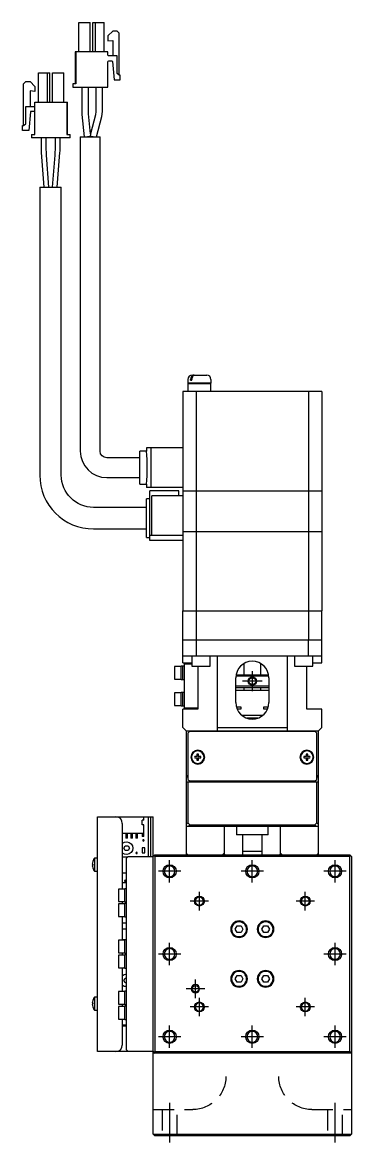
# Model space of a CAD drawing. Extents: x 0 to 932, y -8 to 779.
# Drawn here: x 354.7 to 454.2, y 8 to 346.6 of the extents above; entities that cross this region are included whole.
import ezdxf

# ---------------------------------------------------------------- set-up
doc = ezdxf.new("R2010")
doc.units = 0
doc.header["$LTSCALE"] = 0.5
doc.linetypes.add('CENTER', pattern=[50.8, 31.75, -6.35, 6.35, -6.35])
doc.linetypes.add('DASHED', pattern=[19.05, 12.7, -6.35])
for name, color, linetype in [('MSM_CENTER', 1, 'CENTER'), ('MSM_CONTINUOUS', 7, 'CONTINUOUS'), ('MSM_DASHED', 4, 'DASHED'), ('MSM_NARROW', 5, 'CONTINUOUS')]:
    doc.layers.add(name, color=color, linetype=linetype)

msp = doc.modelspace()

# ---------------------------------------------------------------- linework, layer by layer
at = {"layer": 'MSM_CENTER'}
for p, q in [((424.15, 150.5), (424.15, 144.5)), ((427.15, 147.5), (421.15, 147.5)), ((399.15, 86.6), (399.15, 93.4)), ((424.15, 86.6), (424.15, 93.4)), ((449.15, 86.6), (449.15, 93.4)), ((402.55, 90), (395.75, 90)), ((427.55, 90), (420.75, 90)), ((452.55, 90), (445.75, 90)), ((408.15, 78.2), (408.15, 83.8)), ((440.15, 78.2), (440.15, 83.8)), ((410.95, 81), (405.35, 81)), ((442.95, 81), (437.35, 81)), ((399.15, 61.6), (399.15, 68.4)), ((449.15, 61.6), (449.15, 68.4)), ((402.55, 65), (395.75, 65)), ((452.55, 65), (445.75, 65)), ((409.75, 54.5), (404.15, 54.5)), ((406.95, 51.7), (406.95, 57.3)), ((408.15, 46.2), (408.15, 51.8)), ((440.15, 46.2), (440.15, 51.8)), ((410.95, 49), (405.35, 49)), ((442.95, 49), (437.35, 49)), ((399.15, 36.6), (399.15, 43.4)), ((424.15, 36.6), (424.15, 43.4)), ((449.15, 36.6), (449.15, 43.4)), ((402.55, 40), (395.75, 40)), ((427.55, 40), (420.75, 40)), ((452.55, 40), (445.75, 40)), ((399.15, 20), (399.15, 8)), ((449.15, 8), (449.15, 20))]:
    msp.add_line(p, q, dxfattribs=at)
at = {"layer": 'MSM_CONTINUOUS'}
for p, q in [((371.75, 337.7), (371.75, 346.6)), ((371.75, 337.7), (371.75, 346.6)), ((371.75, 346.6), (375.15, 346.6)), ((375.15, 337.7), (375.15, 346.6)), ((375.95, 337.7), (375.95, 346.6)), ((375.95, 346.6), (379.35, 346.6)), ((375.95, 337.7), (375.95, 346.6)), ((376.7, 337.7), (376.7, 346.6)), ((379.35, 337.7), (379.35, 346.6)), ((381.95, 344), (380.45, 342.5)), ((381.95, 344), (380.45, 342.5)), ((380.45, 342.5), (380.45, 341)), ((380.45, 342.5), (380.45, 341)), ((383.25, 344), (381.95, 344)), ((383.95, 343.3), (383.25, 344)), ((383.95, 330.7), (383.95, 343.3)), ((380.45, 341), (381.95, 341.13)), ((381.95, 341.13), (381.95, 336.45)), ((381.95, 341.13), (381.95, 336.45)), ((370.85, 337.7), (370.6, 337.7)), ((370.6, 337.7), (370.6, 328)), ((370.85, 337.7), (370.85, 328)), ((380.45, 337.7), (370.85, 337.7)), ((370.85, 337.7), (370.85, 328)), ((380.45, 336.75), (380.45, 337.7)), ((383.25, 336.45), (380.75, 336.45)), ((383.25, 331.2), (383.25, 336.45)), ((380.45, 327), (380.45, 334.65)), ((380.75, 334.95), (381.65, 334.95)), ((381.85, 334.77), (382.34, 329.2)), ((381.85, 334.77), (381.95, 333.62)), ((381.85, 334.77), (382.34, 329.2)), ((381.85, 334.77), (381.95, 333.62)), ((381.95, 333.62), (381.95, 333.62)), ((354.95, 328.05), (355.65, 328.75)), ((355.65, 328.75), (356.95, 328.75)), ((356.95, 328.75), (358.45, 327.25)), ((359.55, 322.45), (359.55, 331.35)), ((359.55, 331.35), (362.95, 331.35)), ((362.2, 322.45), (362.2, 331.35)), ((362.95, 322.45), (362.95, 331.35)), ((363.75, 322.45), (363.75, 331.35)), ((363.75, 331.35), (367.15, 331.35)), ((367.15, 322.45), (367.15, 331.35)), ((382.34, 329.2), (384.25, 329.2)), ((383.95, 330.7), (383.25, 331.2)), ((384.25, 330.7), (383.95, 330.7)), ((384.25, 329.2), (384.25, 330.7)), ((354.95, 315.45), (354.95, 328.05)), ((358.45, 325.75), (356.95, 325.88)), ((356.95, 325.88), (356.95, 321.2)), ((358.45, 327.25), (358.45, 325.75)), ((369.85, 328), (369.85, 327)), ((370.85, 328), (369.85, 328)), ((369.85, 328), (369.85, 327)), ((369.85, 327), (380.45, 327)), ((372.63, 327), (372.63, 319.1)), ((374.63, 319.1), (374.63, 327)), ((376.83, 327), (376.83, 319.64)), ((378.83, 319.64), (378.83, 327)), ((358.45, 322.45), (368.3, 322.45)), ((358.45, 312.75), (358.45, 322.45)), ((368.05, 322.45), (368.05, 312.75)), ((368.3, 312.75), (368.3, 322.45)), ((355.65, 315.95), (355.65, 321.2)), ((355.65, 321.2), (358.15, 321.2)), ((357.05, 319.52), (356.57, 313.95)), ((358.15, 319.7), (357.25, 319.7)), ((372.63, 319.1), (372.64, 318.81)), ((372.64, 318.81), (373.3, 312)), ((374.63, 319), (374.63, 319.1)), ((375.22, 312.95), (374.63, 319)), ((376.7, 318.63), (375.22, 312.95)), ((376.83, 319.64), (376.7, 318.63)), ((378.63, 318.13), (378.83, 319.64)), ((354.65, 313.95), (354.65, 315.45)), ((354.65, 315.45), (354.95, 315.45)), ((354.95, 315.45), (355.65, 315.95)), ((377.04, 312), (378.63, 318.13)), ((356.57, 313.95), (354.65, 313.95)), ((357.45, 312.75), (357.45, 311.75)), ((357.45, 312.75), (358.45, 312.75)), ((369.05, 311.75), (357.45, 311.75)), ((360.33, 311.75), (360.33, 308.12)), ((361.83, 309.12), (361.83, 311.75)), ((364.53, 311.75), (364.53, 309.12)), ((366.03, 308.15), (366.03, 311.75)), ((368.05, 312.75), (369.05, 312.75)), ((369.05, 311.75), (369.05, 312.75)), ((372.15, 312), (378.15, 312)), ((372.15, 312), (372.15, 217)), ((375.3, 312.1), (374.3, 312)), ((375.22, 312.95), (375.16, 312.22)), ((375.29, 312.19), (375.16, 312.22)), ((376, 312), (375.16, 312.22)), ((375.16, 312.22), (375.29, 312.19)), ((375.29, 312.19), (376, 312)), ((375.3, 312.1), (375.29, 312.19)), ((378.15, 217), (378.15, 312)), ((361.92, 306.49), (361.83, 309.12)), ((364.53, 309.12), (364.43, 306.49)), ((360.36, 307.32), (361.15, 296.75)), ((362.65, 296.81), (361.92, 306.49)), ((364.43, 306.49), (363.66, 296.81)), ((365.16, 296.75), (365.99, 307.29)), ((359.9, 296.75), (366.4, 296.75)), ((359.9, 296.75), (359.9, 209.75)), ((362.65, 296.81), (362.63, 296.75)), ((366.4, 209.75), (366.4, 296.75)), ((404.65, 238.7), (404.65, 237.55)), ((411.65, 237.55), (404.65, 237.55)), ((404.65, 237.5), (404.65, 235)), ((404.65, 237.5), (411.65, 237.5)), ((404.7, 237.55), (404.7, 237.5)), ((405.51, 238.5), (405.51, 238.7)), ((405.51, 238.5), (405.86, 238.5)), ((405.86, 238.5), (405.86, 238.7)), ((405.95, 240), (410.35, 240)), ((411.6, 237.5), (411.6, 237.55)), ((411.65, 238.7), (411.65, 237.55)), ((411.65, 235), (411.65, 237.5)), ((403.15, 235), (403.15, 205.05)), ((445.15, 235), (403.15, 235)), ((407.18, 235), (407.18, 205.05)), ((441.12, 235), (441.12, 205.05)), ((445.15, 235), (445.15, 205.05)), ((390.15, 207), (390.15, 217)), ((392.16, 217), (390.15, 217)), ((403.15, 218), (392.16, 218)), ((392.16, 218), (392.16, 217)), ((393.58, 206), (393.58, 218)), ((390.15, 215), (380.15, 215)), ((380.15, 209), (390.15, 209)), ((390.15, 207), (392.16, 207)), ((392.16, 207), (392.16, 206)), ((403.15, 206), (392.16, 206)), ((401.95, 205), (393.15, 205)), ((393.15, 190), (393.15, 205)), ((393.75, 191.5), (393.75, 203.5)), ((403.15, 203.5), (393.75, 203.5)), ((401.95, 203.5), (401.95, 205)), ((403.15, 205.05), (445.15, 205.05)), ((403.15, 205), (403.15, 168.75)), ((403.15, 205), (445.15, 205)), ((403.2, 205.05), (403.2, 205)), ((407.18, 205), (407.18, 192.75)), ((407.44, 205.05), (407.44, 205)), ((440.87, 205.05), (440.87, 205)), ((441.12, 205), (441.12, 192.75)), ((445.1, 205.05), (445.1, 205)), ((445.15, 205), (445.15, 192.75)), ((392.15, 200), (376.15, 200)), ((392.15, 190.93), (392.15, 202.57)), ((393.15, 202.57), (392.15, 202.57)), ((376.15, 193.5), (392.15, 193.5)), ((392.15, 190.93), (393.15, 190.93)), ((403.15, 191.5), (393.15, 191.5)), ((403.15, 190), (393.15, 190)), ((403.15, 192.75), (445.15, 192.75)), ((403.15, 192.7), (445.15, 192.7)), ((403.2, 192.75), (403.2, 192.7)), ((407.18, 192.7), (407.18, 168.75)), ((407.44, 192.75), (407.44, 192.7)), ((440.87, 192.75), (440.87, 192.7)), ((441.12, 192.7), (441.12, 168.75)), ((445.1, 192.75), (445.1, 192.7)), ((445.15, 192.7), (445.15, 168.75)), ((403.15, 168.75), (445.15, 168.75)), ((403.15, 168.7), (445.15, 168.7)), ((403.15, 153), (403.15, 168.7)), ((403.2, 168.75), (403.2, 168.7)), ((407.18, 168.7), (407.18, 160)), ((407.44, 168.75), (407.44, 168.7)), ((440.87, 168.75), (440.87, 168.7)), ((441.12, 168.7), (441.12, 160)), ((445.1, 168.75), (445.1, 168.7)), ((445.15, 153), (445.15, 168.7)), ((403.15, 160), (445.15, 160)), ((407.15, 160), (407.15, 155)), ((441.15, 155), (441.15, 160)), ((445.15, 155), (403.15, 155)), ((403.15, 153), (405.9, 153)), ((403.65, 139.3), (403.65, 152.7)), ((403.65, 152.7), (405.9, 152.7)), ((405.9, 155), (405.9, 152)), ((411.4, 152), (411.4, 155)), ((413.65, 132.5), (413.65, 155)), ((421.65, 149.3), (421.65, 152.83)), ((426.65, 152.83), (426.65, 149.3)), ((434.65, 155), (434.65, 132.5)), ((436.9, 155), (436.9, 152)), ((442.4, 152), (442.4, 155)), ((442.4, 153), (445.15, 153)), ((400.65, 151.9), (400.65, 148.1)), ((402.65, 151.9), (400.65, 151.9)), ((402.65, 148), (402.65, 152)), ((403.65, 152), (402.65, 152)), ((403.15, 148), (403.15, 152)), ((405.9, 152), (411.4, 152)), ((407.65, 152), (407.65, 139)), ((419.19, 149.1), (429.12, 149.1)), ((429.09, 149.3), (419.22, 149.3)), ((436.9, 152), (442.4, 152)), ((440.65, 139), (440.65, 152)), ((400.65, 148.1), (402.65, 148.1)), ((402.65, 148), (403.65, 148)), ((419.15, 141), (419.15, 148.5)), ((429.15, 146), (419.15, 146)), ((429.15, 148.5), (429.15, 141)), ((400.65, 143.9), (400.65, 140.1)), ((402.65, 143.9), (400.65, 143.9)), ((402.65, 140), (402.65, 144)), ((403.65, 144), (402.65, 144)), ((403.15, 140), (403.15, 144)), ((429.15, 145.5), (419.15, 145.5)), ((419.15, 144.8), (429.15, 144.8)), ((421.65, 144.8), (421.65, 145.5)), ((426.65, 145.5), (426.65, 144.8)), ((400.65, 140.1), (402.65, 140.1)), ((402.65, 140), (403.65, 140)), ((407.65, 139), (403.15, 139)), ((403.15, 133.5), (403.15, 139)), ((407.65, 139.3), (403.65, 139.3)), ((420.82, 139.6), (419.35, 139.6)), ((419.53, 139.1), (420.82, 139.1)), ((420.8, 139.1), (420.8, 139.6)), ((420.82, 139.1), (420.82, 139.6)), ((427.49, 139.6), (427.49, 139.1)), ((428.95, 139.6), (427.49, 139.6)), ((427.49, 139.1), (428.78, 139.1)), ((427.5, 139.6), (427.5, 139.1)), ((445.15, 139), (440.65, 139)), ((445.15, 133.5), (445.15, 139)), ((427.28, 137.1), (421.02, 137.1)), ((425.86, 136.3), (422.45, 136.3)), ((422.9, 136.16), (422.9, 136.3)), ((425.4, 136.3), (425.4, 136.16)), ((403.15, 133.5), (404.15, 132.5)), ((404.15, 132.5), (444.15, 132.5)), ((404.15, 132.5), (404.15, 95)), ((405.15, 132.3), (404.65, 131.8)), ((443.15, 132.3), (405.15, 132.3)), ((413.65, 133.5), (434.65, 133.5)), ((414.15, 132.5), (414.15, 132.3)), ((416.65, 132.5), (416.65, 132.3)), ((431.65, 132.3), (431.65, 132.5)), ((434.15, 132.3), (434.15, 132.5)), ((443.65, 131.8), (443.15, 132.3)), ((444.15, 132.5), (445.15, 133.5)), ((444.15, 95), (444.15, 132.5)), ((404.65, 131.8), (404.65, 117.8)), ((443.65, 117.8), (443.65, 131.8)), ((407.41, 125.42), (407.41, 124.74)), ((407.89, 124.74), (407.89, 125.42)), ((440.41, 125.42), (440.41, 124.74)), ((440.89, 124.74), (440.89, 125.42)), ((407.41, 124.74), (406.73, 124.74)), ((406.73, 124.26), (407.41, 124.26)), ((407.41, 124.26), (407.41, 123.58)), ((408.57, 124.74), (407.89, 124.74)), ((407.89, 124.26), (408.57, 124.26)), ((407.89, 123.58), (407.89, 124.26)), ((440.41, 124.74), (439.73, 124.74)), ((439.73, 124.26), (440.41, 124.26)), ((440.41, 124.26), (440.41, 123.58)), ((441.57, 124.74), (440.89, 124.74)), ((440.89, 123.58), (440.89, 124.26)), ((440.89, 124.26), (441.57, 124.26)), ((404.15, 119), (404.65, 119)), ((443.65, 119), (444.15, 119)), ((404.65, 118.5), (404.15, 118.5)), ((404.15, 117), (444.15, 117)), ((404.65, 117.8), (405.15, 117.3)), ((404.65, 117), (404.65, 104.61)), ((405.15, 117.3), (443.15, 117.3)), ((414.15, 117.3), (414.15, 117)), ((415.9, 117), (415.9, 117.3)), ((419.15, 117.3), (419.15, 117.2)), ((419.15, 117.2), (429.15, 117.2)), ((419.15, 117.2), (419.35, 117)), ((428.95, 117), (429.15, 117.2)), ((429.15, 117.2), (429.15, 117.3)), ((432.4, 117.3), (432.4, 117)), ((434.15, 117), (434.15, 117.3)), ((443.15, 117.3), (443.65, 117.8)), ((444.15, 118.5), (443.65, 118.5)), ((443.65, 104.61), (443.65, 117)), ((377.35, 35.5), (377.35, 106.5)), ((377.35, 106.5), (394.15, 106.5)), ((390.9, 104), (390.9, 105.5)), ((391.4, 105.5), (390.9, 105.5)), ((391.4, 105.5), (391.4, 106.5)), ((392.65, 106.5), (392.65, 94.5)), ((393.35, 106.5), (393.35, 94.5)), ((394.15, 10.5), (394.15, 106.5)), ((384.85, 104.5), (384.85, 84.65)), ((391.4, 104), (390.9, 104)), ((391.4, 100.5), (391.4, 104)), ((404.15, 104.11), (404.65, 104.61)), ((444.15, 103.5), (404.15, 103.5)), ((404.65, 104.61), (405.27, 104)), ((405.27, 104), (404.77, 103.5)), ((405.27, 104), (443.04, 104)), ((415.67, 103.5), (415.67, 95.5)), ((419.4, 103.5), (419.4, 101)), ((428.9, 101), (428.9, 103.5)), ((432.64, 95.5), (432.64, 103.5)), ((443.04, 104), (443.65, 104.61)), ((443.54, 103.5), (443.04, 104)), ((443.65, 104.61), (444.15, 104.11)), ((384.85, 101.5), (391.4, 101.5)), ((384.9, 100), (384.85, 100)), ((384.9, 100), (384.9, 101.5)), ((385.9, 101.5), (385.9, 100)), ((386.4, 100), (385.9, 100)), ((386.4, 100), (386.4, 101.5)), ((387.4, 101.5), (387.4, 100)), ((387.9, 100), (387.4, 100)), ((387.9, 100), (387.9, 101.5)), ((388.9, 101.5), (388.9, 100)), ((389.4, 100), (388.9, 100)), ((389.4, 100), (389.4, 101.5)), ((390.9, 101.5), (390.9, 100.5)), ((391.4, 100.5), (390.9, 100.5)), ((428.9, 101), (419.4, 101)), ((421.15, 101), (421.15, 95)), ((427.15, 95), (427.15, 101)), ((385.29, 97), (385.72, 97.75)), ((385.72, 96.25), (385.29, 97)), ((385.72, 97.75), (386.59, 97.75)), ((386.59, 96.25), (385.72, 96.25)), ((386.59, 97.75), (387.02, 97)), ((387.02, 97), (386.59, 96.25)), ((391.63, 97.14), (390.83, 97.14)), ((390.83, 97.14), (390.83, 95.54)), ((390.83, 95.54), (391.63, 95.54)), ((391.63, 95.54), (391.63, 97.14)), ((394.65, 95), (394.15, 94.5)), ((394.65, 95), (453.65, 95)), ((404.65, 95), (404.15, 95.5)), ((415.67, 95.5), (415.17, 95)), ((415.85, 95), (415.67, 95.5)), ((427.15, 96), (421.15, 96)), ((432.64, 95.5), (432.46, 95)), ((433.14, 95), (432.64, 95.5)), ((444.15, 95.5), (443.65, 95)), ((454.15, 94.5), (453.65, 95)), ((375.77, 92.2), (375.9, 92.2)), ((375.9, 91.8), (375.77, 91.8)), ((375.9, 92.95), (375.9, 92.93)), ((375.9, 92.2), (375.9, 91.8)), ((376.45, 94), (376.45, 90)), ((377.35, 94), (376.45, 94)), ((384.85, 94.35), (386.5, 94.35)), ((386.65, 94.5), (386.15, 94)), ((386.15, 36), (386.15, 94)), ((386.65, 94.5), (394.15, 94.5)), ((394.65, 94.5), (394.4, 94.75)), ((394.65, 94.5), (394.65, 35.5)), ((453.65, 94.5), (394.65, 94.5)), ((453.9, 94.75), (453.65, 94.5)), ((453.65, 35.5), (453.65, 94.5)), ((454.15, 94.5), (454.15, 10.5)), ((375.9, 91.07), (375.9, 91.05)), ((376.45, 90), (377.35, 90)), ((386.15, 89.45), (384.85, 89.45)), ((386.15, 86.5), (384.85, 86.5)), ((385.65, 80.75), (385.65, 84.75)), ((386.15, 84.75), (385.65, 84.75)), ((383.65, 84.65), (383.65, 80.85)), ((385.65, 84.65), (383.65, 84.65)), ((383.65, 80.85), (385.65, 80.85)), ((383.65, 80.15), (383.65, 76.35)), ((385.65, 80.15), (383.65, 80.15)), ((384.85, 80.85), (384.85, 80.15)), ((385.65, 80.75), (386.15, 80.75)), ((385.65, 76.25), (385.65, 80.25)), ((386.15, 80.25), (385.65, 80.25)), ((383.65, 76.35), (385.65, 76.35)), ((384.85, 76.35), (384.85, 69.15)), ((385.65, 76.25), (386.15, 76.25)), ((384.85, 74.42), (386.15, 74.42)), ((386.15, 72.54), (384.85, 72.54)), ((419, 72.5), (419.58, 73.5)), ((419.58, 71.5), (419, 72.5)), ((419.58, 73.5), (420.73, 73.5)), ((420.73, 71.5), (419.58, 71.5)), ((420.73, 73.5), (421.31, 72.5)), ((421.31, 72.5), (420.73, 71.5)), ((427, 72.5), (427.58, 73.5)), ((427.58, 71.5), (427, 72.5)), ((427.58, 73.5), (428.73, 73.5)), ((428.73, 71.5), (427.58, 71.5)), ((428.73, 73.5), (429.31, 72.5)), ((429.31, 72.5), (428.73, 71.5)), ((383.65, 69.15), (383.65, 65.35)), ((385.65, 69.15), (383.65, 69.15)), ((384.85, 69.34), (386.15, 69.34)), ((385.65, 65.25), (385.65, 69.25)), ((386.15, 69.25), (385.65, 69.25)), ((383.65, 65.35), (385.65, 65.35)), ((383.65, 64.65), (383.65, 60.85)), ((385.65, 64.65), (383.65, 64.65)), ((384.85, 65.35), (384.85, 64.65)), ((385.65, 65.25), (386.15, 65.25)), ((385.65, 60.75), (385.65, 64.75)), ((386.15, 64.75), (385.65, 64.75)), ((383.65, 60.85), (385.65, 60.85)), ((384.85, 60.85), (384.85, 53.65)), ((385.29, 57), (385.72, 57.75)), ((385.65, 60.75), (386.15, 60.75)), ((385.72, 57.75), (386.15, 57.75)), ((419, 57.5), (419.58, 58.5)), ((419.58, 58.5), (420.73, 58.5)), ((420.73, 58.5), (421.31, 57.5)), ((427, 57.5), (427.58, 58.5)), ((427.58, 58.5), (428.73, 58.5)), ((428.73, 58.5), (429.31, 57.5)), ((385.72, 56.25), (385.29, 57)), ((386.15, 56.25), (385.72, 56.25)), ((419.58, 56.5), (419, 57.5)), ((420.73, 56.5), (419.58, 56.5)), ((421.31, 57.5), (420.73, 56.5)), ((427.58, 56.5), (427, 57.5)), ((428.73, 56.5), (427.58, 56.5)), ((429.31, 57.5), (428.73, 56.5)), ((375.9, 50.95), (375.9, 50.93)), ((376.45, 52), (376.45, 48)), ((377.35, 52), (376.45, 52)), ((383.65, 53.65), (383.65, 49.85)), ((385.65, 53.65), (383.65, 53.65)), ((385.65, 49.75), (385.65, 53.75)), ((386.15, 53.75), (385.65, 53.75)), ((375.77, 50.2), (375.9, 50.2)), ((375.9, 49.8), (375.77, 49.8)), ((375.9, 50.2), (375.9, 49.8)), ((375.9, 49.07), (375.9, 49.05)), ((376.45, 48), (377.35, 48)), ((383.65, 49.85), (385.65, 49.85)), ((383.65, 49.15), (383.65, 45.35)), ((385.65, 49.15), (383.65, 49.15)), ((384.85, 49.85), (384.85, 49.15)), ((385.65, 49.75), (386.15, 49.75)), ((385.65, 45.25), (385.65, 49.25)), ((386.15, 49.25), (385.65, 49.25)), ((383.65, 45.35), (385.65, 45.35)), ((384.85, 45.35), (384.85, 37.5)), ((385.65, 45.25), (386.15, 45.25)), ((386.15, 43.5), (384.85, 43.5)), ((386.15, 43.2), (384.85, 43.2)), ((394.15, 35.5), (377.35, 35.5)), ((386.15, 36), (386.65, 35.5)), ((394.15, 35.5), (394.4, 35.25)), ((454.15, 35), (394.15, 35)), ((394.4, 35.25), (394.65, 35.5)), ((394.4, 35.25), (394.65, 35)), ((394.65, 35.5), (453.65, 35.5)), ((453.65, 35.5), (453.9, 35.25)), ((453.65, 35), (454.15, 35.5)), ((394.15, 10.5), (454.15, 10.5)), ((394.15, 10.5), (394.65, 10)), ((453.65, 10), (454.15, 10.5)), ((453.65, 10), (394.65, 10))]:
    msp.add_line(p, q, dxfattribs=at)
for centre in [(424.15, 147.5), (406.95, 54.5)]:
    msp.add_circle(centre, 1.01, dxfattribs=at)
at = {"layer": 'MSM_CONTINUOUS', "extrusion": (0, 0, -1)}
for centre, radius in [((-407.65, 124.5), 2.1), ((-407.65, 124.5), 1.9), ((-440.65, 124.5), 2.1), ((-440.65, 124.5), 1.9), ((-391.23, 99.36), 0.2), ((-389.15, 95.54), 0.2), ((-399.15, 90), 1.62), ((-424.15, 90), 1.62), ((-449.15, 90), 1.62), ((-385.68, 87.13), 0.2), ((-408.15, 81), 1.23), ((-440.15, 81), 1.23), ((-420.15, 72.5), 2.5), ((-420.15, 72.5), 2.25), ((-428.15, 72.5), 2.5), ((-428.15, 72.5), 2.25), ((-399.15, 65), 1.62), ((-449.15, 65), 1.62), ((-420.15, 57.5), 2.5), ((-420.15, 57.5), 2.25), ((-428.15, 57.5), 2.5), ((-428.15, 57.5), 2.25), ((-408.15, 49), 1.23), ((-440.15, 49), 1.23), ((-399.15, 40), 1.62), ((-424.15, 40), 1.62), ((-449.15, 40), 1.62)]:
    msp.add_circle(centre, radius, dxfattribs=at)
for centre, radius, start, end in [((-380.75, 336.75), 0.3, 270, 0), ((-380.75, 334.65), 0.3, 0, 90), ((-381.65, 334.75), 0.2, 90, 175), ((-380.15, 217), 2, 270, 0), ((-376.15, 209.75), 9.75, 270, 0), ((-386.15, 97), 1.9, 46.8264, 313.1736), ((-386.15, 57), 1.9, 46.8264, 90), ((-385.52, 60.95), 0.2, 227.5458, 331.6406), ((-386.15, 57), 1.9, 270.0001, 313.1736)]:
    msp.add_arc(centre, radius, start, end, dxfattribs=at)
at = {"layer": 'MSM_CONTINUOUS'}
for centre, radius, start, end in [((381.65, 334.75), 0.2, 5, 90), ((381.65, 334.75), 0.2, 5, 90), ((357.25, 319.5), 0.2, 90, 175), ((358.15, 321.5), 0.3, 270, 0), ((358.15, 319.4), 0.3, 0, 90), ((355.28, 308.15), 10.75, 355.452, 0), ((371.08, 308.12), 10.75, 180, 184.2892), ((405.95, 238.7), 1.3, 90, 180), ((407.17, 238.72), 1.66, 150.2769, 180.5545), ((406.51, 239.11), 0.891, 94.9633, 151.2514), ((407.47, 238.72), 1.61, 145.2137, 180.7416), ((406.82, 239.19), 0.809, 92.7073, 146.3874), ((410.35, 238.7), 1.3, 0, 90), ((380.15, 217), 8, 180, 270), ((332.37, 212), 60, 355.2198, 4.7802), ((376.15, 209.75), 16.25, 180, 270), ((424.15, 148.5), 5, 0, 180), ((424.15, 141), 5, 180, 0), ((407.65, 124.5), 0.95, 75.3667, 104.6333), ((440.65, 124.5), 0.95, 75.3667, 104.6333), ((407.65, 124.5), 0.95, 165.3667, 194.6333), ((407.65, 124.5), 0.365, 138.8496, 221.1504), ((407.65, 124.5), 0.365, 48.8496, 131.1504), ((407.65, 124.5), 0.365, 228.8496, 311.1504), ((407.65, 124.5), 0.95, 255.3667, 284.6333), ((407.65, 124.5), 0.365, 318.8496, 41.1504), ((407.65, 124.5), 0.95, 345.3667, 14.6333), ((440.65, 124.5), 0.95, 165.3667, 194.6333), ((440.65, 124.5), 0.365, 138.8496, 221.1504), ((440.65, 124.5), 0.365, 48.8496, 131.1504), ((440.65, 124.5), 0.365, 228.8496, 311.1504), ((440.65, 124.5), 0.95, 255.3667, 284.6333), ((440.65, 124.5), 0.365, 318.8496, 41.1504), ((440.65, 124.5), 0.95, 345.3667, 14.6333), ((382.85, 104.5), 2, 0, 90), ((378.95, 92), 3.19, 163.0947, 176.4096), ((378.95, 92), 3.19, 183.5904, 196.9053), ((378.95, 92), 3.2, 141.3178, 162.73), ((378.95, 92), 3.2, 197.27, 218.6822), ((378.95, 50), 3.19, 163.0947, 176.4096), ((378.95, 50), 3.2, 141.3178, 162.73), ((378.95, 50), 3.19, 183.5904, 196.9053), ((378.95, 50), 3.2, 197.27, 218.6822), ((382.85, 37.5), 2, 270, 0)]:
    msp.add_arc(centre, radius, start, end, dxfattribs=at)
at = {"layer": 'MSM_DASHED'}
for p, q in [((394.15, 18), (406.15, 18)), ((396.9, 18), (396.9, 10)), ((401.4, 10), (401.4, 18)), ((442.15, 18), (454.15, 18)), ((446.9, 18), (446.9, 10)), ((451.4, 10), (451.4, 18))]:
    msp.add_line(p, q, dxfattribs=at)
at = {"layer": 'MSM_DASHED', "extrusion": (0, 0, -1)}
for centre, start, end in [((-406.15, 28), 180, 270), ((-442.15, 28), 270, 0)]:
    msp.add_arc(centre, 10, start, end, dxfattribs=at)
at = {"layer": 'MSM_NARROW'}
for centre, radius in [((424.15, 147.5), 1.25), ((424.15, 147.5), 1.25), ((399.15, 90), 2), ((424.15, 90), 2), ((449.15, 90), 2), ((408.15, 81), 1.5), ((440.15, 81), 1.5), ((399.15, 65), 2), ((449.15, 65), 2), ((408.15, 49), 1.5), ((440.15, 49), 1.5), ((399.15, 40), 2), ((424.15, 40), 2), ((449.15, 40), 2)]:
    msp.add_circle(centre, radius, dxfattribs=at)
at = {"layer": 'MSM_NARROW', "extrusion": (0, 0, -1)}
msp.add_circle((-406.95, 54.5), 1.25, dxfattribs=at)

doc.saveas('drawing.dxf')
